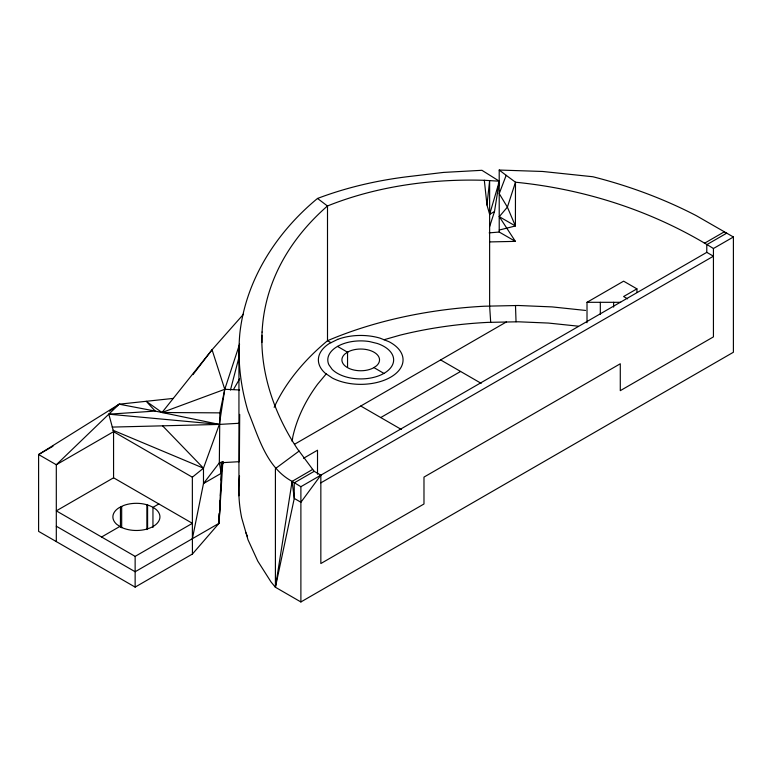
<?xml version="1.0" encoding="UTF-8"?>
<svg xmlns="http://www.w3.org/2000/svg" width="772" height="772" viewBox="0 0 772 772"><rect width="100%" height="100%" fill="white"/><g stroke="black" fill="none" stroke-linecap="round" stroke-linejoin="round"><path stroke-width="1.16" d="M120.442 527.151L120.442 507.059L123.616 505.496A23.527 13.587 0 0 1 141.324 503.614C146.661 504.319 151.939 506.075 156.156 509.51A23.527 13.587 0 0 1 151.669 527.237A23.527 13.587 0 0 1 120.644 526.977L116.669 524.284A23.527 13.587 0 0 1 118.946 507.793L120.442 507.059M121.677 527.72L121.677 506.451M146.873 529.563L146.873 504.753M219.045 513.66L219.045 523.3L192.44 554.016L135.139 587.106L38.6 531.368L38.6 454.534L119.177 404.19L173.266 398.41M239.523 475.977A410.675 237.1 0 0 0 241.694 517.896L247.995 539.753L257.809 561.167L271.04 581.963L275.411 587.251L300.887 601.957L300.887 486.698L292.106 481.371C266.099 467.282 258.495 436.585 247.995 411.206C240.536 386.203 237.467 360.061 239.783 334.035C245.438 280.342 276.424 232.314 317.514 198.452A329.615 217.395 8.4 0 1 412.46 176.122L443.514 172.417L481.921 170.303L499.33 181.208L494.485 211.567L489.631 226.553M489.631 241.925L515.378 241.366L499.223 232.044L499.204 170.043L542.677 171.471L592.867 176.749A345.441 227.837 8.4 0 1 696.257 215.649L733.4 236.994L733.4 352.244L300.887 601.957M192.44 554.016L192.392 538.692L203.48 483.552L219.335 462.833L239.368 461.675L239.696 414.4M239.581 344.177L224.768 389.3L219.837 412.866L219.335 462.833L221.284 473.275L219.045 523.3L135.139 571.743L56.308 526.224M222.838 461.704L219.045 523.3L220.184 500.584M220.416 495.807L220.773 488.628M221.197 480.261L221.439 475.484M261.862 342.507L262.026 332.057M222.867 461.598L221.284 473.275L203.48 483.552L203.48 468.189L219.335 424.417L224.768 389.3L212.059 349.764L243.498 314.223M494.485 211.567L489.631 214.355L486.978 204.995L489.631 180.6L489.631 306.088L490.693 322.31M292.154 441.391L292.82 436.759A344.515 198.906 0 0 1 317.582 384.234L326.209 373.889M312.689 469.405L299.092 451.07L275.411 468.604L275.411 587.251L292.106 481.371L312.689 469.405L314.194 471.335L320.843 475.176L320.843 563.541L423.982 503.991L423.982 477.096L620.283 363.766L620.283 390.661L713.434 336.882L713.434 248.516L733.4 236.994M275.411 587.251L294.257 498.422L294.228 482.857L314.194 471.335M230.461 390.043L238.847 357.754L238.847 346.435M489.631 214.355L499.33 181.208L484.324 180.272L486.978 204.995M499.204 170.043L506.181 175.331L499.223 193.627L507.387 207.128L515.407 225.974L499.223 230.046M498.365 183.418L499.33 181.208M233.762 389.001L239.638 378.859M320.843 475.176L300.916 502.263L294.257 498.422L292.106 481.371M193 374.623L212.059 349.764L162.024 412.509L146.226 401.305L155.211 411.09L219.335 424.417L239.368 423.259M515.378 241.366L499.281 216.671L507.387 207.128L515.484 182.211L506.181 175.331M113.571 477.8L56.308 510.861L135.139 556.38L192.382 523.329L113.571 477.8L113.561 431.673L108.813 414.178L155.211 411.09L119.177 404.19L56.308 464.754L56.308 541.597M192.392 538.692L192.353 477.202L203.48 468.189L162.602 425.835M109.489 411.196L113.368 408.398M115.308 406.989L119.177 404.19M52.978 446.235L38.6 454.534L56.308 464.754L113.561 431.673L192.353 477.202M101.586 537.003L119.863 526.446M158.839 503.952L152.952 507.349L152.952 527.44M294.586 444.238L506.355 321.972M303.541 458.278L317.514 450.211L317.514 474.22M380.731 417.555L460.585 371.457M587.009 322.715L587.009 302.306L623.612 281.172L636.919 288.853L636.919 292.453M704.382 243.315L724.368 231.783M636.919 288.853L623.612 296.535L627.597 298.841M300.887 486.698L706.785 252.357L713.434 256.198L320.843 482.857M384.031 339.738L400.185 335.125A284.781 164.417 0 0 1 487.972 322.378L518.244 321.789L548.448 323.063L578.247 326.18M489.139 232.874L499.223 232.044M112.172 427.09L219.335 424.417L108.813 414.178M585.562 310.44L552.154 306.909L518.273 305.49L484.324 306.223A311.705 179.963 0 0 0 327.502 340.722A368.35 212.667 0 0 0 274.156 407.346M587.009 302.306L620.669 302.306M219.837 412.866L162.024 412.509L224.768 389.3L239.629 389.966M112.992 430.236L203.48 468.189M330.976 342.681L327.502 340.722L327.502 206.018L317.514 198.452M713.434 248.516C654.569 211.769 587.183 189.729 518.273 182.501L515.484 182.211L515.407 225.974L499.281 216.671M440.619 359.926L481.178 383.346M360.765 406.024L401.324 429.444M222.027 463.528L222.732 463.933L222.732 461.627M337.528 346.396L347.545 352.225L347.545 367.327M373.899 367.568L383.916 373.397A32.935 19.02 0 0 0 377.305 343.472L369.373 341.552A32.935 19.02 0 0 0 328.872 364.741L332.124 369.334A32.935 19.02 0 0 0 383.916 373.397M299.092 451.07L297.577 449.14C275.305 415.548 260.965 375.954 261.862 335.309M246.007 532.844L247.494 536.743M515.484 305.461L516.043 321.76M147.587 504.994L147.597 528.675M706.785 252.357L706.785 244.676L726.741 233.154A341.6 180.194 -7.6 0 0 724.58 232.42M613.624 302.306L613.624 307.102M600.317 302.306L600.317 314.31M238.944 359.569L238.944 495.798M221.284 461.752L221.284 473.275M135.139 556.38L135.139 587.106M262.084 332.066A366.777 241.916 8.4 0 1 327.444 205.989A309.987 204.455 8.4 0 1 484.333 180.301M348.24 351.762L345.016 353.904A18.817 10.866 0 0 0 348.375 368.099A18.817 10.866 0 0 0 373.194 368.032L376.418 365.889A18.817 10.866 0 0 0 373.059 351.694A18.817 10.866 0 0 0 348.24 351.762M337.711 339.371L329.297 343.511A42.344 24.453 0 0 0 325.166 373.175L332.327 378.039A42.344 24.453 0 0 0 392.137 376.282A42.344 24.453 0 0 0 389.107 341.755L380.007 338.136A42.344 24.453 0 0 0 337.711 339.371"/></g></svg>
